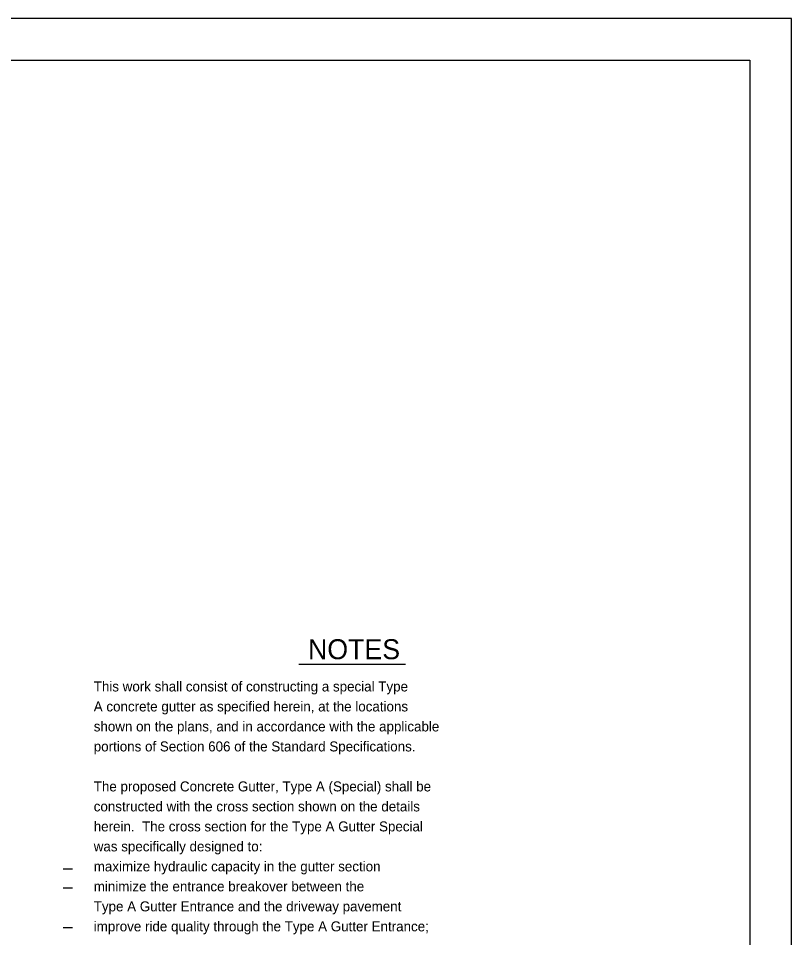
# Model space of a CAD drawing. Extents: x 1589224 to 1591264, y 1592405 to 1592845.
# Drawn here: x 1590398.6 to 1590584.2, y 1592624 to 1592844.7 of the extents above; entities that cross this region are included whole.
import ezdxf

# ---------------------------------------------------------------- set-up
doc = ezdxf.new("R2010")
doc.units = 0
for name, color, linetype in [('Level 29', 7, 'Continuous'), ('Level 50', 7, 'Continuous'), ('Sheets_50 Reference Boundary', 7, 'Continuous'), ('Sheets_General Details', 7, 'Continuous'), ('Sheets_Printer Plotting Border', 7, 'Continuous')]:
    doc.layers.add(name, color=color, linetype=linetype)

msp = doc.modelspace()

# ---------------------------------------------------------------- linework, layer by layer
at = {"layer": 'Level 29'}
msp.add_line((1590465.88, 1592689.6), (1590491.47, 1592689.6), dxfattribs=at)
at = {"layer": 'Level 50'}
for p, q in [((1590411.56, 1592640.39), (1590409.3, 1592640.39)), ((1590411.56, 1592635.87), (1590409.3, 1592635.87)), ((1590411.56, 1592626.36), (1590409.3, 1592626.36))]:
    msp.add_line(p, q, dxfattribs=at)
at = {"layer": 'Sheets_50 Reference Boundary'}
msp.add_lwpolyline([(1589944.21, 1592834.67), (1590574.21, 1592834.67), (1590574.21, 1592434.68), (1589944.21, 1592434.68)], close=True, dxfattribs=at)
at = {"layer": 'Sheets_General Details'}
msp.add_line((1590584.21, 1592844.68), (1589904.21, 1592844.68), dxfattribs=at)
msp.add_lwpolyline([(1589944.21, 1592834.68), (1590574.21, 1592834.68), (1590574.21, 1592414.68), (1589944.21, 1592414.68)], close=True, dxfattribs=at)
at = {"layer": 'Sheets_Printer Plotting Border'}
msp.add_lwpolyline([(1589904.21, 1592404.68), (1590584.21, 1592404.68), (1590584.21, 1592844.68), (1589904.21, 1592844.68)], close=True, dxfattribs=at)

# ---------------------------------------------------------------- texts
at = {"layer": 'Level 29'}
msp.add_text('NOTES', height=4.8, dxfattribs=at).set_placement((1590468.1, 1592690.82))
at = {"layer": 'Level 50'}
for s, p in [('This work shall consist of constructing a special Type', (1590416.66, 1592683.08)), ('A concrete gutter as specified herein, at the locations', (1590416.66, 1592678.28)), ('shown on the plans, and in accordance with the applicable', (1590416.66, 1592673.48)), ('portions of Section 606 of the Standard Specifications.', (1590416.66, 1592668.68)), ('The proposed Concrete Gutter, Type A (Special) shall be', (1590416.66, 1592659.08)), ('constructed with the cross section shown on the details', (1590416.66, 1592654.28)), ('herein.  The cross section for the Type A Gutter Special', (1590416.66, 1592649.48)), ('was specifically designed to:', (1590416.66, 1592644.68)), ('maximize hydraulic capacity in the gutter section', (1590416.66, 1592639.88)), ('minimize the entrance breakover between the', (1590416.66, 1592635.08)), ('Type A Gutter Entrance and the driveway pavement', (1590416.66, 1592630.28)), ('improve ride quality through the Type A Gutter Entrance;', (1590416.66, 1592625.48))]:
    msp.add_text(s, height=2.4, dxfattribs=at).set_placement(p)

doc.saveas('drawing.dxf')
